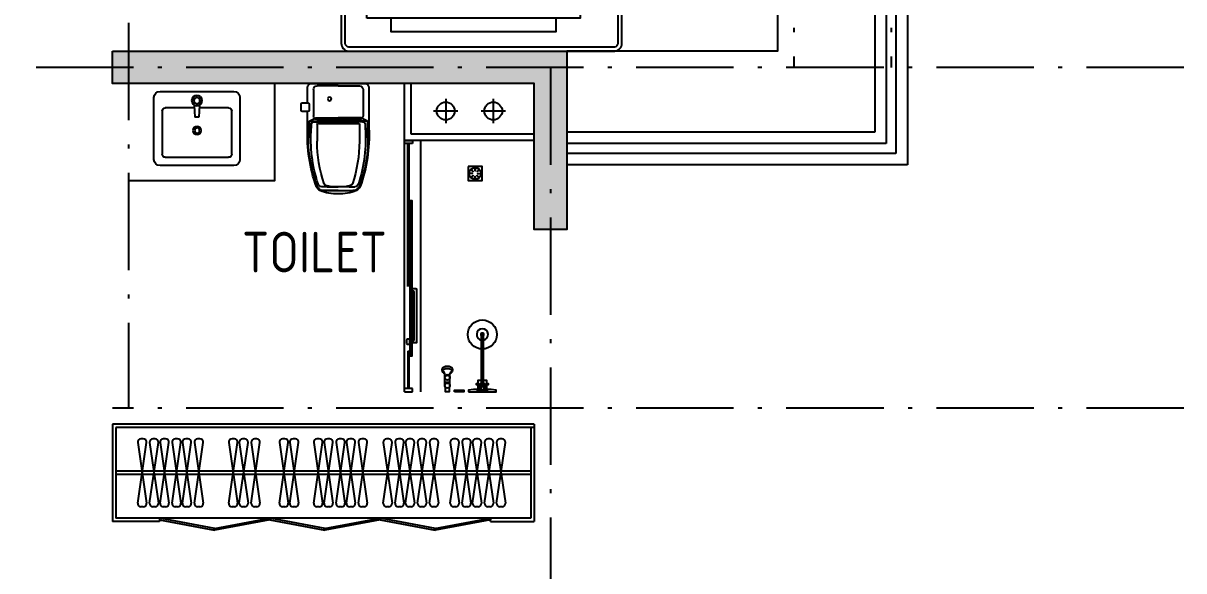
# Model space of a CAD drawing. Extents: x 94328 to 153134, y 57446 to 99026.
# Drawn here: x 128755 to 135909, y 78222 to 81599 of the extents above; entities that cross this region are included whole.
import ezdxf

# ---------------------------------------------------------------- set-up
doc = ezdxf.new("R2010")
doc.units = 0
doc.header["$LTSCALE"] = 1000
doc.header["$MEASUREMENT"] = 0
for name, pattern in [('ACAD_ISO04W100', [30.5, 24, -3, 0.5, -3]), ('ACAD_ISO10W100', [18.5, 12, -3, 0.5, -3]), ('CONTINOUS', [0])]:
    doc.linetypes.add(name, pattern=pattern)
for name, color, linetype in [('DOTE', 1, 'ACAD_ISO04W100'), ('PUB_TEXT', 7, 'CONTINUOUS'), ('WINDOW', 85, 'CONTINUOUS'), ('剪力墙', 8, 'CONTINOUS'), ('家具', 44, 'CONTINUOUS')]:
    doc.layers.add(name, color=color, linetype=linetype)
doc.styles.get("Standard").update_dxf_attribs({"font": 'GBENOR', "bigfont": 'GBCBIG'})

# ---------------------------------------------------------------- blocks, each defined once
blk = doc.blocks.new('A$C1D226055')
at = {"layer": '家具'}
blk.add_lwpolyline([(424.2009364191578, 1730.147056599061, -0.3959388470434881), (473.5944773780284, 1685.654471178206), (473.5944773302581, 44.49260767001974, -0.3959388470428046), (424.200936368786, 2.22521780557372e-05), (74.39348961014831, 2.226236344426979e-05, -0.3959388470434823), (24.99994865127883, 44.49260768321833), (24.99994869904913, 1685.654471191405, -0.3959388470428042), (74.3934896605212, 1730.147056609246)], format="xyb", close=True, dxfattribs=at)
at = {"layer": '家具', "color": 8}
for points in [[(49.99994869904913, 1685.654471190599), (49.99994865127883, 44.49260768243039)], [(426.2164653813597, 1705.147056599002), (72.37796069685282, 1705.147056609305)], [(448.5944773302581, 44.49260767082887), (448.5944773780284, 1685.654471178997)], [(72.37796064794748, 25.00002226242214), (426.2164653324544, 25.00002225211938)]]:
    blk.add_lwpolyline(points, dxfattribs=at)
at = {"layer": '家具'}
for points in [[(269.6138948440239, 1572.063149973044), (221.9360435357994, 1572.06314997287), (221.9360435395829, 258.0839288474162), (269.6138948479529, 258.0839288473871)], [(269.6138948459884, 1423.712652377912), (352.7115077304006, 1423.712652377912), (352.7115077304006, 406.4344264425199), (269.6138948459884, 406.4344264425199)]]:
    blk.add_lwpolyline(points, close=True, dxfattribs=at)
at = {"layer": '家具', "color": 8}
for centre, start, end in [((73.38572517938155, 1681.602362106205), 91.18926197100218, 175.2128853518368), ((425.2087008974486, 1681.60236209596), 4.787114644822341, 88.8107380256613), ((73.38572513185863, 48.54471676546382), 184.7871146448224, 268.8107380256613), ((425.2087008499257, 48.54471675521927), 271.1892619710022, 355.2128853518369)]:
    blk.add_arc(centre, 23.55515372896112, start, end, dxfattribs=at)
blk = doc.blocks.new('jlq4')
at = {"layer": '剪力墙'}
blk.add_lwpolyline([(129305.0788464353, 81426.13705492609), (132105.0788464346, 81426.13705492631), (132105.0788464346, 80326.13705492498), (131905.0788464378, 80326.13705492571), (131905.0788464378, 81226.13705492609), (129305.0788464321, 81226.13705492357)], close=True, dxfattribs=at)
for points in [[(132105.0788464346, 81426.13705492631), (129305.0788464353, 81426.13705497072), (131905.0788464378, 81226.13705492609), (129305.0788464321, 81226.13705492357)], [(132105.0788464346, 81426.13705492631), (132105.0788464346, 80326.13705492498), (131905.0788464378, 81226.13705492609), (131905.0788464345, 80326.13705492571)]]:
    blk.add_solid(points, dxfattribs=at)
blk = doc.blocks.new('dfdsf')
at = {"layer": '家具'}
for p, q in [((-5626.473608758264, -27307.3486458838), (-6080.731913608171, -27307.3486458838)), ((-6118.831913608177, -27345.44864588381), (-6118.831913608177, -27726.44864588381)), ((-5588.373608758258, -27726.44864588381), (-5588.373608758258, -27345.44864588381)), ((-6080.731913608171, -27764.54864588381), (-5626.473608758264, -27764.54864588381))]:
    blk.add_line(p, q, dxfattribs=at)
at = {"layer": '家具', "color": 8}
for p, q in [((-5872.406503072321, -27363.95664026488), (-5885.871040426886, -27363.95664026488)), ((-5866.874092104343, -27350.63551101041), (-5876.377111874863, -27341.09683283082)), ((-5866.710719794231, -27377.43855889999), (-5876.096491956057, -27387.09262784412)), ((-5870.084983734348, -27391.69791249819), (-5866.302761183229, -27465.55664026488)), ((-5853.602761183218, -27345.15289837577), (-5853.602761183218, -27331.68836102118)), ((-5853.602761183218, -27382.76038215398), (-5853.602761183218, -27396.22491950855)), ((-5837.120538632058, -27391.69791249819), (-5840.902761183206, -27465.55664026488)), ((-5831.109767354174, -27340.81993622227), (-5840.495539516, -27350.4740051664)), ((-5830.828410491573, -27386.81644769893), (-5840.331430262093, -27377.27776951935)), ((-5834.799019294114, -27363.95664026488), (-5821.334481939521, -27363.95664026488)), ((-6068.03191360816, -27694.69864588381), (-6068.03191360816, -27427.9986458838)), ((-6048.981913608171, -27408.94864588381), (-5869.201593039608, -27408.94864588381)), ((-5866.302761183229, -27465.55664026488), (-5840.902761183206, -27465.55664026488)), ((-5838.003929326798, -27408.94864588381), (-5658.223608758264, -27408.94864588381)), ((-5639.173608758247, -27427.9986458838), (-5639.173608758247, -27694.69864588381)), ((-5658.223608758264, -27713.7486458838), (-6048.981913608171, -27713.7486458838))]:
    blk.add_line(p, q, dxfattribs=at)
for centre, radius in [((-5853.602761183218, -27363.95664026488), 32.26827924368117), ((-5853.602761183218, -27363.95664026488), 18.80374188911082), ((-5854.571620082796, -27548.64864588382), 25.4), ((-5854.571620082796, -27548.64864588382), 15.95985148249019)]:
    blk.add_circle(centre, radius, dxfattribs=at)
at = {"layer": '家具'}
for centre, start, end in [((-6080.731913608171, -27345.44864588381), 90, 180), ((-5626.473608758264, -27345.44864588381), 0, 90), ((-6080.731913608171, -27726.44864588381), 180, 270), ((-5626.473608758264, -27726.44864588381), 270, 0)]:
    blk.add_arc(centre, 38.09999999999999, start, end, dxfattribs=at)
at = {"layer": '家具', "color": 8}
for centre, start, end in [((-6048.981913608171, -27427.9986458838), 90, 180), ((-5658.223608758264, -27427.9986458838), 0, 90), ((-6048.981913608171, -27694.69864588381), 180, 270), ((-5658.223608758264, -27694.69864588381), 270, 0)]:
    blk.add_arc(centre, 19.05, start, end, dxfattribs=at)
blk = doc.blocks.new('A$C37A63D83')
at = {"layer": '家具', "color": 8}
for p, q in [((136.4390372575144, 659.7000295268372), (322.5607923449716, 659.700029526839)), ((229.4999148012721, 659.7000295268372), (136.4390372575144, 659.7000295268372)), ((152.1007537418081, 636.3000295269303), (127.6136158328773, 636.3000295269321)), ((161.9999148012757, 636.3000295269303), (152.1007537418081, 636.3000295269303)), ((161.9999148012757, 636.3000295269303), (229.4999148012757, 636.3000295269303)), ((296.9999148012757, 636.3000295269303), (229.4999148012757, 636.3000295269303)), ((296.9999148012757, 636.3000295269303), (306.8990758606851, 636.3000295269321)), ((306.8990758606851, 636.3000295269321), (331.386213769616, 636.3000295269303)), ((49.4999148012721, 230.4000295270234), (49.49991480127574, 316.425438961247)), ((98.9999148012721, 250.2000295268372), (98.9999148012721, 355.5000295268837)), ((359.9999148012721, 250.2000295268372), (359.9999148012721, 355.5000295268837)), ((409.4999148012721, 230.4000295270234), (409.4999148012757, 316.425438961247)), ((49.4999148012721, 230.4000295270234), (229.4999148012721, 230.4000295270234)), ((49.4999148012721, 230.4000295270234), (90.89991480123717, 211.5000295268837)), ((53.9999148012721, 279.0000295268837), (53.99991480127574, 280.3469408191741)), ((62.9999148012721, 274.5000295268837), (58.4999148012721, 274.5000295268837)), ((62.9999148012721, 252.9000295270234), (62.9999148012721, 274.5000295268837)), ((80.9999148012721, 234.9000295270234), (229.4999148012721, 234.9000295270234)), ((98.9999148012721, 220.5000295268837), (229.4999148012721, 220.5000295268837)), ((229.4999148012757, 246.600029526744), (102.5999148012525, 246.6000295267459)), ((110.6999148012292, 246.6000295267459), (229.4999148012757, 246.600029526744)), ((229.4999148012757, 246.600029526744), (356.3999148012408, 246.600029526744)), ((348.2999148012641, 246.600029526744), (229.4999148012757, 246.600029526744)), ((377.9999148012721, 234.9000295270234), (229.4999148012721, 234.9000295270234)), ((409.4999148012721, 230.4000295270234), (229.4999148012721, 230.4000295270234)), ((359.9999148012721, 220.5000295268837), (229.4999148012721, 220.5000295268837)), ((409.4999148012721, 230.4000295270234), (368.0999148012488, 211.5000295268856)), ((395.9999148012721, 252.9000295270234), (395.9999148012721, 274.5000295268837)), ((395.9999148012721, 274.5000295268837), (400.4999148012721, 274.5000295268837)), ((42.29991480155877, 171.9000295268379), (40.4999148012721, 171.900029526847)), ((49.49991480127574, 125.100029526744), (49.4999148012721, 164.7000295268372)), ((76.4999148012721, 36.00002952688374), (76.4999148012721, 198.0000295268837)), ((90.89991480123717, 211.5000295268837), (229.4999148012721, 211.5000295268837)), ((368.0999148012488, 211.5000295268856), (229.4999148012721, 211.5000295268837)), ((382.4999148012721, 36.00002952688374), (382.4999148012721, 198.0000295268837)), ((42.29997829999047, 117.9000295270234), (40.4999148012721, 117.9000295270234)), ((229.4999148012721, 13.50002952688374), (98.9999148012721, 13.50002952688374)), ((229.4999148012721, 13.50002952688374), (359.9999148012721, 13.50002952688374))]:
    blk.add_line(p, q, dxfattribs=at)
at = {"layer": '家具'}
blk.add_line((404.9999148012721, 279.0000295268837), (404.9999148012757, 280.3469408191741), dxfattribs=at)
at = {"layer": '家具', "elevation": -1.414319323933968e-09}
blk.add_lwpolyline([(40.4999148012721, 117.9000294843172), (40.4999148012721, 50.0000293467474), (40.4999148012721, 22.50002952688374, 0.4142135623730952), (62.9999148012721, 2.952688373625278e-05), (396.0025211522661, 2.967784166685306e-05, 0.4142474906271487), (418.4999148012721, 22.50002952688374), (418.4999148012721, 50.00002969878551), (418.4999148150309, 274.5000291556789, 0.09675436472746254), (364.9992524018417, 634.8963763772208, 0.1227283710781128), (341.9999147942435, 659.7000295316611, 0.1127059126354309), (229.4999147988274, 679.5000295268546, 0.1127059126319351), (116.9999148082425, 659.7000295316611, 0.1103285729833717), (94.60369066317799, 636.3285636234614, 0.0968967525234282), (40.4999148012721, 274.5000295268837), (40.4999148012721, 171.9000294841408), (7.199914801225532, 171.9000294841335, 0.4142135621003196), (-8.519877519574948e-05, 164.7000294774261), (-8.519877155777067e-05, 125.1000294840378, 0.4142135621052023), (7.199914807933965, 117.9000294840389), (40.4999148012721, 117.9000294843172)], format="xyb", dxfattribs=at)
at = {"layer": '家具', "color": 8}
blk.add_circle((176.3999148012372, 94.50002952688374), 11.40815247663667, dxfattribs=at)
for centre, radius, start, end in [((346.9627069511916, 396.4032121344935), 344.1924834331063, 131.9223344244035, 134.9543328737562), ((137.9694760293969, 625.7264006889909), 34.00808285177626, 87.42069238920104, 128.0686508600637), ((321.0303535730964, 625.7264006889891), 34.00808285177626, 51.93134913993636, 92.57930761079896), ((112.0371226512943, 396.4032121347263), 344.1924834331063, 45.04566712631743, 48.07766557559649), ((823.7508881162503, 352.863358983539), 776.2321552453669, 158.6598699671187, 172.4763211694518), ((941.939644147762, 340.4295066338964), 881.4089537639704, 161.7058674216662, 184.2897365588693), ((933.3272812163377, 352.8506166220177), 834.3315730198825, 161.5027389388472, 179.8180574219362), ((113.314259881914, 630.4244115615729), 13.5, 134.9543328737562, 158.6598699671187), ((129.6475210207318, 611.0890765476506), 25.2928630336992, 94.61237399435447, 166.252944387225), ((159.1683585894098, 611.8394187474642), 18, 109.1812518658592, 161.5027389388472), ((214.3712326320237, 386.4469987142365), 249.9794124911297, 86.59247159361195, 104.1515650264472), ((244.6285969704622, 386.4469987142365), 249.9794124911297, 75.84843497332523, 93.40752840659611), ((299.8314710130835, 611.8394187474623), 18, 18.49726106115282, 70.81874813433765), ((-474.3274516138445, 352.8506166220195), 834.3315730198825, 0.1819425780638058, 18.49726106115282), ((329.3523085817615, 611.0890765476524), 25.2928630336992, 13.747055612775, 85.38762600564553), ((-482.9398145452105, 340.4295066341292), 881.4089537639704, 355.7102634411307, 18.29413257833378), ((-364.7510585137643, 352.863358983539), 776.2321552453669, 7.523678830548216, 21.34013003288133), ((545.499662929451, 366.854838747764), 499.0547252698382, 169.8851197815391, 189.9822750434475), ((-86.49983332695774, 366.8548387479987), 499.0547252698382, 350.0177249565525, 10.11488021846093), ((58.4999148012721, 279.0000295268837), 4.5, 180, 270), ((80.9999148012721, 252.9000295270234), 18, 180, 270), ((98.9999148012721, 198.0000295268837), 22.5, 90, 180), ((102.5999148012488, 250.200029526839), 3.6, 180, 270), ((356.3999148012372, 250.2000295268372), 3.6, 270, 0), ((359.9999148012721, 198.0000295268837), 22.5, 0, 90), ((377.9999148012721, 252.9000295270234), 18, 270, 0), ((400.4999148012721, 279.0000295268837), 4.5, 270, 0), ((42.29991480126046, 164.7000295268372), 7.2, 0, 90), ((42.29991480126409, 125.100029526744), 7.2, 270, 0), ((98.9999148012721, 36.00002952688374), 22.5, 180, 270), ((359.9999148012721, 36.00002952688374), 22.5, 270, 0)]:
    blk.add_arc(centre, radius, start, end, dxfattribs=at)
at = {"layer": '家具'}
for centre, start, end in [((106.7233157488554, 630.3817419696152), 147.2648599332605, 160.4628876722276), ((345.6855697206374, 630.4244115615729), 21.34013003288133, 45.04566712631743)]:
    blk.add_arc(centre, 13.5, start, end, dxfattribs=at)

msp = doc.modelspace()

# ---------------------------------------------------------------- linework, layer by layer
at = {"layer": 'DOTE', "linetype": 'ACAD_ISO10W100', "ltscale": 0.05}
for p, q in [((133505.0788464336, 89719.4239983728), (133505.0788464334, 81326.13705492631)), ((134105.0788464336, 89719.4239983728), (134105.0788464334, 81326.13705492631)), ((129405.0788464332, 82526.13705492628), (129405.0788464332, 79226.13705492628)), ((135909.1110357376, 81326.13705492567), (128105.0788464332, 81326.13705492628)), ((132005.0788464332, 81326.13705492628), (132005.0788464332, 72451.97689998109)), ((135909.1110357376, 79226.13705492567), (129305.0788464332, 79226.13705492628))]:
    msp.add_line(p, q, dxfattribs=at)
at = {"layer": 'WINDOW'}
for p, q in [((134005.078846433, 82426.13705492599), (134005.0788464333, 80926.13705492628)), ((134075.078846433, 82426.13705492608), (134075.0788464333, 80856.13705492628)), ((134135.078846433, 82426.13705492616), (134135.0788464333, 80796.13705492628)), ((134205.078846433, 82426.13705492625), (134205.0788464333, 80726.13705492628)), ((134005.0788464332, 80926.13705492628), (132105.0788464332, 80926.13705492628)), ((134075.0788464332, 80856.13705492628), (132105.0788464332, 80856.13705492628)), ((134135.0788464332, 80796.13705492628), (132105.0788464332, 80796.13705492628)), ((134205.0788464332, 80726.13705492628), (132105.0788464332, 80726.13705492628))]:
    msp.add_line(p, q, dxfattribs=at)
msp.add_lwpolyline([(133405.0788464334, 82426.13705492509), (133405.0788464333, 81426.13705492628), (132105.0788464333, 81426.13705492628)], dxfattribs=at)
at = {"layer": '家具'}
for p, q in [((131105.0788463431, 79326.13705533624), (131105.0788463533, 81226.13705533664)), ((131359.5799295313, 81132.45517740367), (131359.5799295312, 80982.45517740367)), ((131652.5977807909, 81132.45517740273), (131652.5977807908, 80982.45517740273)), ((131434.5799295312, 81057.4551774032), (131284.5799295312, 81057.45517740367)), ((131727.5977807908, 81057.45517740273), (131577.5977807908, 81057.4551774032)), ((131105.0788463533, 80876.13705535294), (131155.0788463533, 80876.13705535294)), ((131905.0788464358, 80876.13705530172), (131105.0788463533, 80876.13705530032)), ((131155.0788463533, 80856.13705535294), (131105.0788463533, 80856.13705535294)), ((131125.0788463425, 79976.137009597), (131125.0788463517, 80856.1370553534)), ((131135.0788463425, 79976.137009597), (131135.0788463517, 80856.1370553534)), ((131155.0788463533, 80876.13705535294), (131155.0788463533, 80856.13705535294)), ((131205.0788463433, 79326.13705533626), (131205.078846353, 80876.13705530032)), ((131135.0788463425, 80476.13700959351), (131125.0788463425, 80476.13700959351)), ((131125.0788463253, 79576.13700959322), (131135.0788463416, 79576.13700959322)), ((131125.0788463253, 79576.13700959322), (131125.078846488, 79346.13705533626)), ((131135.0788463413, 79346.13705533626), (131135.0788463416, 79576.13700959322)), ((131155.0788463411, 79346.13705533626), (131105.0788463411, 79346.13705533626)), ((131155.0788463411, 79326.13705533626), (131155.0788463411, 79346.13705533626)), ((131105.0788463411, 79326.13705533626), (131155.0788463411, 79326.13705533626)), ((131905.0788464329, 79126.13705492602), (129305.0788464327, 79126.13705490992)), ((129305.0788464327, 79126.13705490992), (129305.078846434, 78526.13705492052)), ((131905.0788464329, 79126.13705492881), (131905.0788464338, 78526.1370549309)), ((131905.0788464329, 79106.13705492613), (129325.0788464327, 79106.13705491016)), ((129325.0788464327, 79106.13705491016), (129325.0788464341, 78546.13705491016)), ((131885.0788464329, 79106.13705492881), (131885.0788464338, 78546.1370549309)), ((129595.0788465127, 78526.13705492206), (129305.078846434, 78526.13705492052)), ((131885.0788464338, 78546.13705492695), (129325.0788464341, 78546.13705491016)), ((129595.0788465127, 78546.30495693337), (129595.0788465127, 78526.1370549213)), ((131635.0788463525, 78526.13705492712), (131635.0788463525, 78546.13705493778)), ((131635.0788463525, 78526.13705492712), (131905.0788464338, 78526.13705492817))]:
    msp.add_line(p, q, dxfattribs=at)
at = {"layer": '家具', "color": 251}
for p, q in [((131145.0788463535, 81226.13705530032), (131145.0788463535, 80916.13705530032)), ((131145.0788463535, 80916.13705530032), (131905.0788464359, 80916.13705530172))]:
    msp.add_line(p, q, dxfattribs=at)
at = {"layer": '家具', "lineweight": -3}
for p, q in [((131580.224141538, 79356.137055333), (131580.2241415382, 79679.51400358207)), ((131590.2241415382, 79679.51400358207), (131590.224141538, 79356.137055333)), ((131354.224141538, 79364.47038866696), (131354.2241415381, 79439.25414669258)), ((131384.224141538, 79364.47038866696), (131384.2241415381, 79439.2541466935)), ((131354.224141538, 79386.47038866696), (131384.224141538, 79386.47038866696)), ((131563.724141538, 79351.137055333), (131563.724141538, 79341.137055333)), ((131606.724141538, 79351.137055333), (131606.724141538, 79341.137055333))]:
    msp.add_line(p, q, dxfattribs=at)
at = {"layer": '家具', "color": 8}
for p, q in [((131570.224141538, 79351.137055333), (131570.224141538, 79341.137055333)), ((131600.224141538, 79348.137055333), (131600.224141538, 79341.137055333)), ((129460.8424738806, 78638.78032935469), (129514.8042673722, 79013.49378055136)), ((129460.8424738797, 79013.49378055113), (129514.8042673732, 78638.78032935492)), ((129494.9797093591, 79036.13705495314), (129480.6670318928, 79036.13705495291)), ((129534.4331652496, 78638.78032935492), (129588.3949587413, 79013.4937805516)), ((129534.4331652487, 79013.49378055136), (129588.3949587422, 78638.78032935516)), ((129568.5704007281, 79036.13705495314), (129554.2577232628, 79036.13705495314)), ((129598.8248719757, 78638.78032935504), (129652.7866654673, 79013.49378055171)), ((129598.8248719748, 79013.49378055148), (129652.7866654682, 78638.78032935527)), ((129632.9621074542, 79036.13705495349), (129618.6494299879, 79036.13705495326)), ((129672.4155633447, 78638.78032935527), (129726.3773568363, 79013.49378055194)), ((129672.4155633438, 79013.49378055171), (129726.3773568373, 78638.7803293555)), ((129706.5527988232, 79036.13705495349), (129692.2401213578, 79036.13705495349)), ((129736.8072700703, 78638.7803293555), (129790.7690635629, 79013.49378055194)), ((129736.8072700694, 79013.49378055194), (129790.7690635638, 78638.7803293555)), ((129770.9445055488, 79036.13705495372), (129756.6318280834, 79036.13705495372)), ((129810.3979614403, 78638.7803293555), (129864.3597549319, 79013.49378055218)), ((129810.3979614393, 79013.49378055194), (129864.3597549328, 78638.78032935574)), ((129844.5351969178, 79036.13705495396), (129830.2225194525, 79036.13705495396)), ((130022.739456679, 78638.78032935609), (130076.7012501706, 79013.49378055276)), ((130022.739456678, 79013.49378055253), (130076.7012501715, 78638.78032935632)), ((130056.8766921575, 79036.1370549543), (130042.5640146921, 79036.1370549543)), ((130087.1311634046, 78638.78032935632), (130141.0929568971, 79013.49378055276)), ((130087.1311634036, 79013.49378055276), (130141.092956898, 78638.78032935632)), ((130121.2683988831, 79036.13705495454), (130106.9557214177, 79036.13705495454)), ((130160.7218547745, 78638.78032935655), (130214.6836482661, 79013.49378055299)), ((130160.7218547736, 79013.49378055299), (130214.6836482671, 78638.78032935655)), ((130194.8590902521, 79036.13705495477), (130180.5464127867, 79036.13705495477)), ((130334.2244276402, 78638.78032935609), (130388.1862211318, 79013.49378055276)), ((130334.2244276393, 79013.49378055253), (130388.1862211328, 78638.78032935632)), ((130368.3616631187, 79036.1370549543), (130354.0489856533, 79036.1370549543)), ((130398.6161343658, 78638.78032935632), (130452.5779278583, 79013.49378055276)), ((130398.6161343649, 79013.49378055276), (130452.5779278593, 78638.78032935632)), ((130432.7533698443, 79036.13705495454), (130418.4406923789, 79036.13705495454)), ((130545.7975171048, 78638.78032935678), (130599.7593105964, 79013.49378055322)), ((130545.7975171038, 79013.49378055322), (130599.7593105973, 78638.78032935678)), ((130579.9347525823, 79036.137054955), (130565.622075117, 79036.137054955)), ((130610.1892238304, 78638.78032935678), (130664.151017322, 79013.49378055346)), ((130610.1892238294, 79013.49378055322), (130664.1510173229, 78638.78032935702)), ((130644.3264593089, 79036.13705495524), (130630.0137818425, 79036.137054955)), ((130683.7799151994, 78638.78032935702), (130737.741708691, 79013.49378055369)), ((130683.7799151985, 79013.49378055346), (130737.7417086919, 78638.78032935725)), ((130717.9171506779, 79036.13705495524), (130703.6044732125, 79036.13705495524)), ((130748.171621925, 78638.78032935725), (130802.1334154175, 79013.49378055369)), ((130748.171621924, 79013.49378055369), (130802.1334154184, 78638.78032935725)), ((130782.3088574035, 79036.13705495547), (130767.9961799381, 79036.13705495547)), ((130821.7623132949, 78638.78032935748), (130875.7241067865, 79013.49378055392)), ((130821.762313294, 79013.49378055392), (130875.7241067875, 78638.78032935748)), ((130855.8995487725, 79036.1370549557), (130841.5868713071, 79036.1370549557)), ((130974.6158376762, 78638.78032935772), (131028.5776311678, 79013.49378055439)), ((130974.6158376753, 79013.49378055416), (131028.5776311688, 78638.78032935795)), ((131008.7530731547, 79036.13705495617), (130994.4403956884, 79036.13705495594)), ((131048.2065290452, 78638.78032935795), (131102.1683225369, 79013.49378055462)), ((131048.2065290443, 79013.49378055439), (131102.1683225378, 78638.78032935818)), ((131082.3437645237, 79036.13705495617), (131068.0310870584, 79036.13705495617)), ((131112.5982357708, 78638.78032935818), (131166.5600292634, 79013.49378055462)), ((131112.5982357699, 79013.49378055462), (131166.5600292643, 78638.78032935818)), ((131146.7354712493, 79036.1370549564), (131132.4227937839, 79036.1370549564)), ((131186.1889271408, 78638.78032935818), (131240.1507206324, 79013.49378055485)), ((131186.1889271399, 79013.49378055462), (131240.1507206333, 78638.78032935841)), ((131220.3261626184, 79036.13705495663), (131206.013485153, 79036.13705495663)), ((131260.5480242844, 78638.78032935841), (131314.509817776, 79013.49378055509)), ((131260.5480242835, 79013.49378055485), (131314.509817777, 78638.78032935865)), ((131294.685259762, 79036.13705495687), (131280.3725822966, 79036.13705495663)), ((131387.5242014041, 78638.78032935888), (131441.4859948957, 79013.49378055532)), ((131387.5242014031, 79013.49378055532), (131441.4859948966, 78638.78032935888)), ((131421.6614368826, 79036.1370549571), (131407.3487594163, 79036.1370549571)), ((131461.1148927731, 78638.78032935888), (131515.0766862652, 79013.49378055555)), ((131461.1148927722, 79013.49378055532), (131515.0766862656, 78638.78032935911)), ((131495.2521282516, 79036.13705495733), (131480.9394507862, 79036.13705495733)), ((131525.5065994987, 78638.78032935911), (131579.4683929912, 79013.49378055579)), ((131525.5065994982, 79013.49378055555), (131579.4683929922, 78638.78032935935)), ((131559.6438349776, 79036.13705495733), (131545.3311575118, 79036.13705495733)), ((131599.0972908686, 78638.78032935935), (131653.0590843607, 79013.49378055579)), ((131599.0972908677, 79013.49378055579), (131653.0590843612, 78638.78032935935)), ((131633.2345263467, 79036.13705495757), (131618.9218488813, 79036.13705495757)), ((131673.4563880123, 78638.78032935958), (131727.4181815039, 79013.49378055602)), ((131673.4563880113, 79013.49378055602), (131727.4181815048, 78638.78032935958)), ((131707.5936234903, 79036.1370549578), (131693.2809460249, 79036.1370549578)), ((131885.0788464333, 78836.13705492759), (129325.0788464331, 78836.13705491016)), ((131885.0788464333, 78816.13705492759), (129325.0788464331, 78816.13705491016)), ((129494.9797093601, 78616.13705488842), (129480.6670318937, 78616.13705488842)), ((129568.5704007291, 78616.13705488865), (129554.2577232637, 78616.13705488865)), ((129632.9621074551, 78616.13705488876), (129618.6494299888, 78616.13705488876)), ((129706.5527988242, 78616.137054889), (129692.2401213588, 78616.137054889)), ((129770.9445055497, 78616.13705488923), (129756.6318280844, 78616.137054889)), ((129844.5351969188, 78616.13705488923), (129830.2225194534, 78616.13705488923)), ((130056.8766921584, 78616.13705488981), (130042.564014693, 78616.13705488981)), ((130121.268398884, 78616.13705489004), (130106.9557214186, 78616.13705489004)), ((130194.859090253, 78616.13705489028), (130180.5464127876, 78616.13705489004)), ((130368.3616631196, 78616.13705488981), (130354.0489856543, 78616.13705488981)), ((130432.7533698452, 78616.13705489004), (130418.4406923798, 78616.13705489004)), ((130579.9347525833, 78616.13705489051), (130565.6220751179, 78616.13705489028)), ((130644.3264593098, 78616.13705489051), (130630.0137818435, 78616.13705489051)), ((130717.9171506788, 78616.13705489074), (130703.6044732134, 78616.13705489074)), ((130782.3088574044, 78616.13705489098), (130767.996179939, 78616.13705489098)), ((130855.8995487734, 78616.13705489121), (130841.586871308, 78616.13705489098)), ((131008.7530731556, 78616.13705489144), (130994.4403956893, 78616.13705489144)), ((131082.3437645247, 78616.13705489167), (131068.0310870593, 78616.13705489167)), ((131146.7354712503, 78616.13705489191), (131132.4227937849, 78616.13705489167)), ((131220.3261626193, 78616.13705489191), (131206.0134851539, 78616.13705489191)), ((131294.6852597629, 78616.13705489214), (131280.3725822975, 78616.13705489214)), ((131421.6614368835, 78616.1370548926), (131407.3487594172, 78616.13705489237)), ((131495.2521282525, 78616.1370548926), (131480.9394507871, 78616.1370548926)), ((131559.6438349781, 78616.13705489284), (131545.3311575127, 78616.13705489284)), ((131633.2345263471, 78616.13705489307), (131618.9218488818, 78616.13705489307)), ((131707.5936234908, 78616.1370548933), (131693.2809460254, 78616.13705489307))]:
    msp.add_line(p, q, dxfattribs=at)
at = {"layer": '家具'}
msp.add_lwpolyline([(130305.0788464285, 81226.1370545334), (130305.0788464285, 80626.82108393358), (129405.0788464283, 80626.82108393358)], dxfattribs=at)
for points in [[(131497.6842362793, 80714.93547205103), (131497.6842362793, 80629.11313901743), (131583.5065692981, 80629.11313901743), (131583.5065692976, 80714.93547205103)], [(131140.0788463416, 79546.13700959322), (131140.0788463425, 80506.13700959351), (131150.0788463427, 80506.13700959351), (131150.0788463418, 79546.13700959322)], [(129595.0788465127, 78536.47285896342), (129935.0788464847, 78473.3705923137), (129936.9036337522, 78483.20269033138), (129596.9036337801, 78546.30495698086)], [(130275.0788464577, 78536.47285896505), (129935.0788464847, 78473.3705923137), (129933.2540592172, 78483.20269033138), (130273.2540591902, 78546.3049569825)], [(130275.0788464605, 78536.3049569499), (130615.0788464326, 78473.20269030018), (130616.9036337, 78483.03478831786), (130276.903633728, 78546.13705496734)], [(130955.0788464056, 78536.30495695153), (130615.0788464326, 78473.20269030018), (130613.2540591651, 78483.03478831786), (130953.2540591381, 78546.13705496897)], [(130955.0788464074, 78536.13705493615), (131295.0788463804, 78473.03478828666), (131296.9036336479, 78482.86688630434), (130956.9036336749, 78545.96915295359)], [(131635.0788463525, 78536.13705493778), (131295.0788463804, 78473.03478828666), (131293.2540591129, 78482.86688630434), (131633.254059085, 78545.96915295522)]]:
    msp.add_lwpolyline(points, close=True, dxfattribs=at)
at = {"layer": '家具', "color": 8}
for points in [[(131540.2327883943, 80705.00300515012), (131541.9083061955, 80705.00300515012), (131541.9083061955, 80689.43098164018), (131540.2327883943, 80689.43098164018)], [(131507.6167031798, 80671.66169113241), (131507.6167031798, 80673.3372089336), (131523.1887266749, 80673.3372089336), (131523.1887266749, 80671.66169113241)], [(131517.532347758, 80648.44843630161), (131516.3475777587, 80649.63320630084), (131527.3586611693, 80660.64428971143), (131528.5434311685, 80659.4595197122)], [(131517.0195335635, 80695.08736057242), (131518.2043035628, 80696.27213057165), (131529.2153869729, 80685.26104714622), (131528.0306169736, 80684.07627714699)], [(131540.9580171827, 80639.04560591833), (131539.2824993815, 80639.04560591833), (131539.2824993815, 80654.61762941343), (131540.9580171827, 80654.61762941343)], [(131564.1712720135, 80648.96125049604), (131562.9865020142, 80647.7764804968), (131551.9754186041, 80658.78756390739), (131553.1601886033, 80659.97233390663)], [(131563.6584578195, 80695.60017476638), (131564.8432278187, 80694.41540476715), (131553.8321444086, 80683.40432134218), (131552.6473744094, 80684.58909134142)], [(131573.5741023967, 80672.38691992074), (131573.5741023967, 80670.71140211954), (131558.0020789016, 80670.71140211954), (131558.0020789016, 80672.38691992074)], [(131595.224141538, 79336.137055333), (131595.224141538, 79356.137055333), (131575.224141538, 79356.137055333), (131575.224141538, 79336.137055333)]]:
    msp.add_lwpolyline(points, close=True, dxfattribs=at)
at = {"layer": '家具'}
msp.add_lwpolyline([(131150.078846342, 79642.32242155544), (131160.0788463418, 79642.32242155544, 0.4142135623799703), (131165.0788463418, 79647.32242155544), (131165.0788463423, 79942.32242155497, 0.4142135623662206), (131160.0788463423, 79947.32242155497), (131150.0788463423, 79947.32242155544), (131150.0788463423, 79962.32242155544), (131175.0788463423, 79962.32242155497, -0.414213562373095), (131180.0788463423, 79957.32242155497), (131180.078846342, 79632.32242155497, -0.414213562373095), (131175.078846342, 79627.32242155497), (131150.078846342, 79627.32242155544), (131150.078846342, 79642.32242155544)], format="xyb", dxfattribs=at)
msp.add_lwpolyline([(131138.0788463416, 79619.82242155544), (131138.0788463416, 79649.82242155544), (131123.0788463418, 79649.82242155497, 0.414213562373095), (131118.0788463418, 79644.82242155497), (131118.0788463416, 79624.82242155497, 0.414213562373095), (131123.0788463416, 79619.82242155497)], format="xyb", close=True, dxfattribs=at)
at = {"layer": '家具', "lineweight": -3}
for points in [[(131380.8908082045, 79355.04229825106), (131380.8908082045, 79326.137055333), (131357.5574748715, 79326.137055333), (131357.5574748715, 79355.04229825106)], [(131575.224141538, 79341.137055333), (131529.974141538, 79341.137055333), (131500.224141538, 79336.13705533254), (131500.224141538, 79326.13705533254)], [(131500.224141538, 79326.13705533254), (131670.224141538, 79326.13705533254), (131670.224141538, 79336.13705533254), (131640.474141538, 79341.13705533254), (131595.224141538, 79341.137055333)], [(131557.224141538, 79375.637055333), (131547.224141538, 79375.637055333), (131547.224141538, 79371.637055333), (131557.224141538, 79371.637055333)], [(131580.2241415381, 79396.137055333), (131557.2241415381, 79396.137055333), (131557.224141538, 79351.137055333), (131570.224141538, 79351.137055333)], [(131600.224141538, 79351.137055333), (131613.224141538, 79351.137055333), (131613.2241415381, 79396.137055333), (131590.2241415381, 79396.137055333)], [(131613.224141538, 79371.637055333), (131623.224141538, 79371.63705533254), (131623.224141538, 79375.63705533254), (131613.224141538, 79375.637055333)]]:
    msp.add_lwpolyline(points, dxfattribs=at)
at = {"layer": '家具', "color": 8}
for points in [[(131580.224141538, 79376.137055333), (131570.224141538, 79376.137055333), (131570.224141538, 79348.137055333), (131575.224141538, 79348.137055333)], [(131595.224141538, 79348.137055333), (131600.224141538, 79348.137055333), (131600.224141538, 79376.137055333), (131590.224141538, 79376.137055333)]]:
    msp.add_lwpolyline(points, dxfattribs=at)
at = {"layer": '家具', "lineweight": -3}
for points in [[(131414.224141538, 79326.13705533254), (131414.224141538, 79336.13705533254), (131470.224141538, 79336.13705533254), (131470.224141538, 79326.13705533254)], [(131616.224141538, 79326.13705533254), (131616.224141538, 79336.13705533254), (131554.224141538, 79336.137055333), (131554.224141538, 79326.137055333)]]:
    msp.add_lwpolyline(points, close=True, dxfattribs=at)
at = {"layer": '家具'}
for centre in [(131359.5799295312, 81057.45517740367), (131652.5977807908, 81057.45517740273)]:
    msp.add_circle(centre, 55.00000000000001, dxfattribs=at)
at = {"layer": '家具', "color": 8}
for centre, radius in [((131540.5954027885, 80672.02430552704), 36.56169166270411), ((131585.2241415382, 79679.51400358207), 5), ((131369.2241415381, 79413.47038866743), 15), ((131369.224141538, 79364.47038866743), 15)]:
    msp.add_circle(centre, radius, dxfattribs=at)
at = {"layer": '家具', "lineweight": -3}
msp.add_circle((131585.2241415382, 79679.51400358207), 89.5000000000048, dxfattribs=at)
at = {"layer": '家具', "color": 8}
for centre, radius, start, end in [((131585.2241415382, 79679.51400358207), 35.00000000000434, 278.2132107091995, 261.7867892908005), ((131585.2241415382, 79679.51400358207), 8.999999999996227, 303.7489885742745, 236.2510114257255), ((131369.2241415381, 79413.47038866743), 17.00000000000622, 331.9275130710932, 208.0724869289068), ((131369.224141538, 79364.47038866743), 16.99999999999725, 151.9275130710932, 226.6640772558861), ((131369.224141538, 79364.47038866743), 16.99999999999725, 313.3359227441139, 28.07248692890685), ((129480.6670318928, 79016.13705495291), 19.99999999999999, 90, 187.5946433483432), ((129494.9797093591, 79016.13705495314), 19.99999999999999, 352.4053566516567, 90), ((129554.2577232628, 79016.13705495314), 19.99999999999999, 90, 187.5946433483432), ((129568.5704007281, 79016.13705495314), 19.99999999999999, 352.4053566516567, 90), ((129618.6494299879, 79016.13705495326), 19.99999999999999, 90, 187.5946433483432), ((129632.9621074542, 79016.13705495349), 19.99999999999999, 352.4053566516567, 90), ((129692.2401213578, 79016.13705495349), 19.99999999999999, 90, 187.5946433483432), ((129706.5527988232, 79016.13705495349), 19.99999999999999, 352.4053566516567, 90), ((129756.6318280834, 79016.13705495372), 19.99999999999999, 90, 187.5946433483432), ((129770.9445055488, 79016.13705495372), 19.99999999999999, 352.4053566516567, 90), ((129830.2225194525, 79016.13705495396), 19.99999999999999, 90, 187.5946433483432), ((129844.5351969178, 79016.13705495396), 19.99999999999999, 352.4053566516567, 90), ((130042.5640146921, 79016.1370549543), 19.99999999999999, 90, 187.5946433483432), ((130056.8766921575, 79016.1370549543), 19.99999999999999, 352.4053566516567, 90), ((130106.9557214177, 79016.13705495454), 19.99999999999999, 90, 187.5946433483432), ((130121.2683988831, 79016.13705495454), 19.99999999999999, 352.4053566516567, 90), ((130180.5464127867, 79016.13705495477), 19.99999999999999, 90, 187.5946433483432), ((130194.8590902521, 79016.13705495477), 19.99999999999999, 352.4053566516567, 90), ((130354.0489856533, 79016.1370549543), 19.99999999999999, 90, 187.5946433483432), ((130368.3616631187, 79016.1370549543), 19.99999999999999, 352.4053566516567, 90), ((130418.4406923789, 79016.13705495454), 19.99999999999999, 90, 187.5946433483432), ((130432.7533698443, 79016.13705495454), 19.99999999999999, 352.4053566516567, 90), ((130565.622075117, 79016.137054955), 19.99999999999999, 90, 187.5946433483432), ((130579.9347525823, 79016.137054955), 19.99999999999999, 352.4053566516567, 90), ((130630.0137818425, 79016.137054955), 19.99999999999999, 90, 187.5946433483432), ((130644.3264593089, 79016.13705495524), 19.99999999999999, 352.4053566516567, 90), ((130703.6044732125, 79016.13705495524), 19.99999999999999, 90, 187.5946433483432), ((130717.9171506779, 79016.13705495524), 19.99999999999999, 352.4053566516567, 90), ((130767.9961799381, 79016.13705495547), 19.99999999999999, 90, 187.5946433483432), ((130782.3088574035, 79016.13705495547), 19.99999999999999, 352.4053566516567, 90), ((130841.5868713071, 79016.1370549557), 19.99999999999999, 90, 187.5946433483432), ((130855.8995487725, 79016.1370549557), 19.99999999999999, 352.4053566516567, 90), ((130994.4403956884, 79016.13705495594), 19.99999999999999, 90, 187.5946433483432), ((131008.7530731547, 79016.13705495617), 19.99999999999999, 352.4053566516567, 90), ((131068.0310870584, 79016.13705495617), 19.99999999999999, 90, 187.5946433483432), ((131082.3437645237, 79016.13705495617), 19.99999999999999, 352.4053566516567, 90), ((131132.4227937839, 79016.1370549564), 19.99999999999999, 90, 187.5946433483432), ((131146.7354712493, 79016.1370549564), 19.99999999999999, 352.4053566516567, 90), ((131206.013485153, 79016.13705495663), 19.99999999999999, 90, 187.5946433483432), ((131220.3261626184, 79016.13705495663), 19.99999999999999, 352.4053566516567, 90), ((131280.3725822966, 79016.13705495663), 19.99999999999999, 90, 187.5946433483432), ((131294.685259762, 79016.13705495687), 19.99999999999999, 352.4053566516567, 90), ((131407.3487594163, 79016.1370549571), 19.99999999999999, 90, 187.5946433483432), ((131421.6614368826, 79016.1370549571), 19.99999999999999, 352.4053566516567, 90), ((131480.9394507862, 79016.13705495733), 19.99999999999999, 90, 187.5946433483432), ((131495.2521282516, 79016.13705495733), 19.99999999999999, 352.4053566516567, 90), ((131545.3311575118, 79016.13705495733), 19.99999999999999, 90, 187.5946433483432), ((131559.6438349776, 79016.13705495733), 19.99999999999999, 352.4053566516567, 90), ((131618.9218488813, 79016.13705495757), 19.99999999999999, 90, 187.5946433483432), ((131633.2345263467, 79016.13705495757), 19.99999999999999, 352.4053566516567, 90), ((131693.2809460249, 79016.1370549578), 19.99999999999999, 90, 187.5946433483432), ((131707.5936234903, 79016.1370549578), 19.99999999999999, 352.4053566516567, 90), ((129480.6670318937, 78636.13705488842), 19.99999999999999, 172.4053566516567, 270), ((129494.9797093601, 78636.13705488842), 19.99999999999999, 270, 7.594643348343258), ((129554.2577232637, 78636.13705488865), 19.99999999999999, 172.4053566516567, 270), ((129568.5704007291, 78636.13705488865), 19.99999999999999, 270, 7.594643348343258), ((129618.6494299888, 78636.13705488876), 19.99999999999999, 172.4053566516567, 270), ((129632.9621074551, 78636.13705488876), 19.99999999999999, 270, 7.594643348343258), ((129692.2401213588, 78636.137054889), 19.99999999999999, 172.4053566516567, 270), ((129706.5527988242, 78636.137054889), 19.99999999999999, 270, 7.594643348343258), ((129756.6318280844, 78636.137054889), 19.99999999999999, 172.4053566516567, 270), ((129770.9445055497, 78636.13705488923), 19.99999999999999, 270, 7.594643348343258), ((129830.2225194534, 78636.13705488923), 19.99999999999999, 172.4053566516567, 270), ((129844.5351969188, 78636.13705488923), 19.99999999999999, 270, 7.594643348343258), ((130042.564014693, 78636.13705488981), 19.99999999999999, 172.4053566516567, 270), ((130056.8766921584, 78636.13705488981), 19.99999999999999, 270, 7.594643348343258), ((130106.9557214186, 78636.13705489004), 19.99999999999999, 172.4053566516567, 270), ((130121.268398884, 78636.13705489004), 19.99999999999999, 270, 7.594643348343258), ((130180.5464127876, 78636.13705489004), 19.99999999999999, 172.4053566516567, 270), ((130194.859090253, 78636.13705489028), 19.99999999999999, 270, 7.594643348343258), ((130354.0489856543, 78636.13705488981), 19.99999999999999, 172.4053566516567, 270), ((130368.3616631196, 78636.13705488981), 19.99999999999999, 270, 7.594643348343258), ((130418.4406923798, 78636.13705489004), 19.99999999999999, 172.4053566516567, 270), ((130432.7533698452, 78636.13705489004), 19.99999999999999, 270, 7.594643348343258), ((130565.6220751179, 78636.13705489028), 19.99999999999999, 172.4053566516567, 270), ((130579.9347525833, 78636.13705489051), 19.99999999999999, 270, 7.594643348343258), ((130630.0137818435, 78636.13705489051), 19.99999999999999, 172.4053566516567, 270), ((130644.3264593098, 78636.13705489051), 19.99999999999999, 270, 7.594643348343258), ((130703.6044732134, 78636.13705489074), 19.99999999999999, 172.4053566516567, 270), ((130717.9171506788, 78636.13705489074), 19.99999999999999, 270, 7.594643348343258), ((130767.996179939, 78636.13705489098), 19.99999999999999, 172.4053566516567, 270), ((130782.3088574044, 78636.13705489098), 19.99999999999999, 270, 7.594643348343258), ((130841.586871308, 78636.13705489098), 19.99999999999999, 172.4053566516567, 270), ((130855.8995487734, 78636.13705489121), 19.99999999999999, 270, 7.594643348343258), ((130994.4403956893, 78636.13705489144), 19.99999999999999, 172.4053566516567, 270), ((131008.7530731556, 78636.13705489144), 19.99999999999999, 270, 7.594643348343258), ((131068.0310870593, 78636.13705489167), 19.99999999999999, 172.4053566516567, 270), ((131082.3437645247, 78636.13705489167), 19.99999999999999, 270, 7.594643348343258), ((131132.4227937849, 78636.13705489167), 19.99999999999999, 172.4053566516567, 270), ((131146.7354712503, 78636.13705489191), 19.99999999999999, 270, 7.594643348343258), ((131206.0134851539, 78636.13705489191), 19.99999999999999, 172.4053566516567, 270), ((131220.3261626193, 78636.13705489191), 19.99999999999999, 270, 7.594643348343258), ((131280.3725822975, 78636.13705489214), 19.99999999999999, 172.4053566516567, 270), ((131294.6852597629, 78636.13705489214), 19.99999999999999, 270, 7.594643348343258), ((131407.3487594172, 78636.13705489237), 19.99999999999999, 172.4053566516567, 270), ((131421.6614368835, 78636.1370548926), 19.99999999999999, 270, 7.594643348343258), ((131480.9394507871, 78636.1370548926), 19.99999999999999, 172.4053566516567, 270), ((131495.2521282525, 78636.1370548926), 19.99999999999999, 270, 7.594643348343258), ((131545.3311575127, 78636.13705489284), 19.99999999999999, 172.4053566516567, 270), ((131559.6438349781, 78636.13705489284), 19.99999999999999, 270, 7.594643348343258), ((131618.9218488818, 78636.13705489307), 19.99999999999999, 172.4053566516567, 270), ((131633.2345263471, 78636.13705489307), 19.99999999999999, 270, 7.594643348343258), ((131693.2809460254, 78636.13705489307), 19.99999999999999, 172.4053566516567, 270), ((131707.5936234908, 78636.1370548933), 19.99999999999999, 270, 7.594643348343258)]:
    msp.add_arc(centre, radius, start, end, dxfattribs=at)
at = {"layer": '家具', "lineweight": -3}
for centre, radius, start, end in [((131337.5904418607, 79433.3071764342), 17.66483569775225, 19.67326077194596, 73.58193360378597), ((131400.8578412155, 79433.30717643374), 17.66483569771895, 106.418066396214, 160.326739228054)]:
    msp.add_arc(centre, radius, start, end, dxfattribs=at)
for centre, major_axis, ratio, start_param, end_param in [((131369.224141538, 79461.93844569591), (-33.55952910149215, 2.473094853549811e-10), 0.6129093611059281, 2.761972272282509, 6.662805688486543), ((131369.2241415382, 79452.46778144804), (-31.40840299596509, 8.232380334010169e-11), 0.4788404488573927, 2.068693642177954, 7.356084318602372)]:
    msp.add_ellipse(centre, major_axis=major_axis, ratio=ratio, start_param=start_param, end_param=end_param, dxfattribs=at)

# ---------------------------------------------------------------- block references
at = {"layer": '剪力墙'}
msp.add_blockref('jlq4', (0, 0), dxfattribs=at)
at = {"layer": '家具', "xscale": -1}
for name, p, rotation in [('A$C1D226055', (132445.7509334738, 81899.73153228211), 90), ('A$C37A63D83', (130467.5154286126, 81226.13708472525, 1.414319323933968e-09), 180.0000000533608), ('dfdsf', (123972.1335083982, 108485.683349112, 2.828638647867935e-09), 5.336083575002704e-08)]:
    msp.add_blockref(name, p, dxfattribs=dict(at, rotation=rotation))

# ---------------------------------------------------------------- texts
at = {"layer": 'PUB_TEXT'}
msp.add_text('TOILET', height=250, dxfattribs=at).set_placement((130103.5951036679, 80062.52598883462))

doc.saveas('drawing.dxf')
